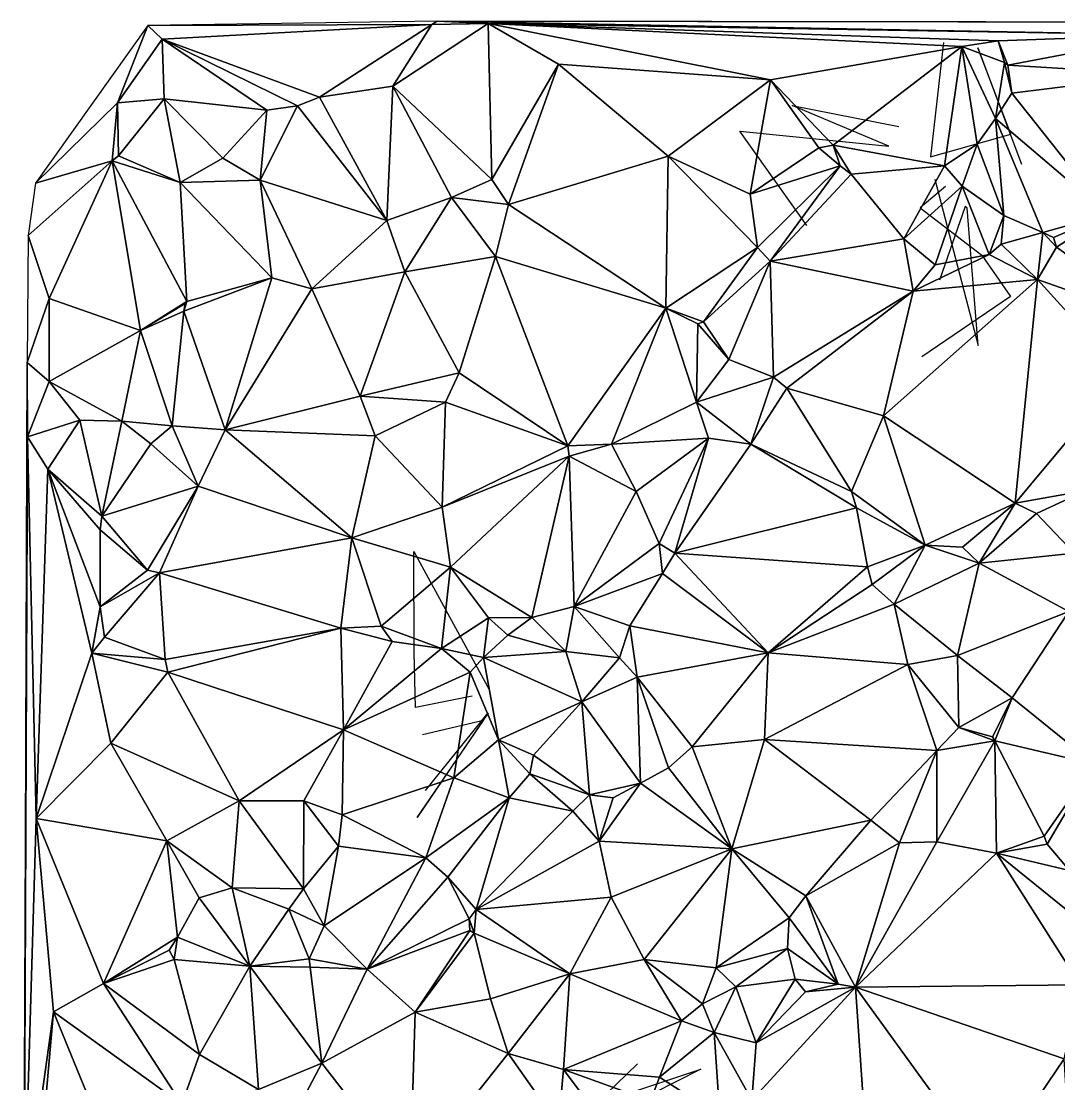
# Model space of a CAD drawing. Header units: metres. Extents: x -15.6 to 15.1, y -15 to 15.
# Drawn here: x -14.99 to -5.18, y 4.95 to 15 of the extents above; entities that cross this region are included whole.
import ezdxf

# ---------------------------------------------------------------- set-up
doc = ezdxf.new("R2010")
doc.units = ezdxf.units.M
doc.layers.add('CRACKS', color=1, linetype='Continuous')
doc.layers.add('STREET_MESH', color=7, linetype='Continuous')

msp = doc.modelspace()

# ---------------------------------------------------------------- linework, layer by layer
at = {"layer": 'CRACKS'}
for points in [[(-6.27, 14.795, 0.1), (-6.395, 13.717, 0.1), (-5.633, 13.929, 0.1), (-5.947, 14.747, 0.1), (-5.532, 13.647, 0.1)], [(-7.564, 13.066, 0.1), (-8.198, 13.957, 0.1), (-6.789, 13.817, 0.1), (-7.701, 14.202, 0.1), (-6.694, 14.002, 0.1)], [(-6.353, 13.503, 0.1), (-5.942, 11.932, 0.1), (-6.048, 13.229, 0.1), (-6.066, 13.245, 0.1), (-6.309, 12.549, 0.1)], [(-6.252, 13.434, 0.1), (-6.492, 13.232, 0.1), (-5.907, 12.785, 0.1), (-5.638, 12.395, 0.1), (-6.476, 11.825, 0.1)], [(-10.727, 8.618, 0.1), (-11.264, 8.509, 0.1), (-11.276, 9.03, 0.1), (-11.278, 9.983, 0.1), (-10.568, 8.681, 0.1)], [(-11.169, 7.726, 0.1), (-10.578, 8.458, 0.1), (-11.248, 7.471, 0.1), (-10.621, 8.387, 0.1), (-11.197, 8.251, 0.1)], [(-9.166, 5.14, 0.1), (-9.56, 4.76, 0.1), (-8.565, 5.091, 0.1), (-9.237, 4.749, 0.1), (-8.766, 4.252, 0.1)]]:
    msp.add_polyline3d(points, dxfattribs=at)
at = {"layer": 'STREET_MESH'}
for points in [[(-13.794, 14.957), (-11.109, 14.967), (-11.059, 14.997)], [(-13.794, 14.957), (-13.659, 14.829), (-11.109, 14.967)], [(-13.659, 14.829), (-12.173, 14.278), (-11.109, 14.967)], [(-12.173, 14.278), (-11.479, 14.382), (-11.109, 14.967)], [(-11.479, 14.382), (-10.578, 14.975), (-11.109, 14.967)], [(-11.479, 14.382), (-10.542, 13.5), (-10.578, 14.975)], [(-11.109, 14.967), (-10.578, 14.975), (-11.059, 14.997)], [(6.188, 14.977), (14.888, 14.968), (-11.059, 14.997)], [(-10.578, 14.975), (-4.154, 14.869), (-11.059, 14.997)], [(-4.154, 14.869), (6.188, 14.977), (-11.059, 14.997)], [(-10.578, 14.975), (-7.906, 14.444), (-6.096, 14.76)], [(-10.578, 14.975), (-9.911, 14.593), (-7.906, 14.444)], [(-5.754, 14.811), (-10.578, 14.975), (-6.096, 14.76)], [(-5.754, 14.811), (-4.154, 14.869), (-10.578, 14.975)], [(-10.542, 13.5), (-9.911, 14.593), (-10.578, 14.975)], [(-14.858, 13.465), (-14.082, 14.225), (-13.794, 14.957)], [(-14.082, 14.225), (-13.659, 14.829), (-13.794, 14.957)], [(-5.754, 14.811), (-5.661, 14.583), (-4.154, 14.869)], [(-5.661, 14.583), (-4.2, 14.493), (-4.154, 14.869)], [(-13.639, 14.265), (-13.659, 14.829), (-14.082, 14.225)], [(-12.173, 14.278), (-13.659, 14.829), (-12.38, 14.199)], [(-13.659, 14.829), (-12.67, 14.157), (-12.38, 14.199)], [(-12.67, 14.157), (-13.659, 14.829), (-13.639, 14.265)], [(-5.695, 14.607), (-5.754, 14.811), (-6.096, 14.76)], [(-5.695, 14.607), (-5.661, 14.583), (-5.754, 14.811)], [(-7.906, 14.444), (-7.314, 13.825), (-6.096, 14.76)], [(-7.314, 13.825), (-6.262, 13.629), (-6.096, 14.76)], [(-6.262, 13.629), (-5.952, 13.835), (-6.096, 14.76)], [(-5.952, 13.835), (-5.78, 14.077), (-6.096, 14.76)], [(-5.78, 14.077), (-5.695, 14.607), (-6.096, 14.76)], [(-10.542, 13.5), (-10.383, 13.264), (-9.911, 14.593)], [(-9.911, 14.593), (-10.383, 13.264), (-8.874, 13.723)], [(-9.911, 14.593), (-8.874, 13.723), (-7.906, 14.444)], [(-5.695, 14.607), (-5.78, 14.077), (-5.625, 14.316)], [(-5.661, 14.583), (-5.695, 14.607), (-5.625, 14.316)], [(-4.2, 14.493), (-5.661, 14.583), (-5.625, 14.316)], [(-4.2, 14.493), (-5.625, 14.316), (-4.716, 13.174)], [(-12.173, 14.278), (-11.534, 13.114), (-11.479, 14.382)], [(-11.534, 13.114), (-10.922, 13.332), (-11.479, 14.382)], [(-10.922, 13.332), (-10.542, 13.5), (-11.479, 14.382)], [(-8.874, 13.723), (-8.1, 13.364), (-7.906, 14.444)], [(-8.1, 13.364), (-7.451, 13.802), (-7.906, 14.444)], [(-7.451, 13.802), (-7.314, 13.825), (-7.906, 14.444)], [(-14.071, 13.726), (-13.639, 14.265), (-14.082, 14.225)], [(-14.071, 13.726), (-13.488, 13.472), (-13.639, 14.265)], [(-12.67, 14.157), (-13.639, 14.265), (-13.086, 13.702)], [(-13.639, 14.265), (-13.488, 13.472), (-13.086, 13.702)], [(-11.534, 13.114), (-12.173, 14.278), (-12.38, 14.199)], [(-5.625, 14.316), (-5.78, 14.077), (-4.716, 13.174)], [(-14.131, 13.679), (-14.082, 14.225), (-14.858, 13.465)], [(-14.131, 13.679), (-14.071, 13.726), (-14.082, 14.225)], [(-12.733, 13.494), (-11.534, 13.114), (-12.38, 14.199)], [(-12.67, 14.157), (-12.733, 13.494), (-12.38, 14.199)], [(-12.733, 13.494), (-12.67, 14.157), (-13.086, 13.702)], [(-5.952, 13.835), (-5.699, 13.162), (-5.78, 14.077)], [(-5.78, 14.077), (-5.333, 13.001), (-4.716, 13.174)], [(-5.699, 13.162), (-5.333, 13.001), (-5.78, 14.077)], [(-7.248, 13.63), (-7.451, 13.802), (-8.1, 13.364)], [(-7.451, 13.802), (-7.248, 13.63), (-7.314, 13.825)], [(-7.314, 13.825), (-7.143, 13.551), (-6.262, 13.629)], [(-7.248, 13.63), (-7.143, 13.551), (-7.314, 13.825)], [(-5.952, 13.835), (-6.262, 13.629), (-6.095, 13.439)], [(-5.699, 13.162), (-5.952, 13.835), (-6.095, 13.439)], [(-14.728, 12.376), (-14.131, 13.679), (-14.926, 12.973)], [(-14.926, 12.973), (-14.131, 13.679), (-14.858, 13.465)], [(-13.865, 12.074), (-14.131, 13.679), (-14.728, 12.376)], [(-13.488, 13.472), (-14.071, 13.726), (-14.131, 13.679)], [(-13.865, 12.074), (-13.425, 12.349), (-14.131, 13.679)], [(-13.425, 12.349), (-13.488, 13.472), (-14.131, 13.679)], [(-13.488, 13.472), (-12.733, 13.494), (-13.086, 13.702)], [(-10.383, 13.264), (-8.898, 12.286), (-8.874, 13.723)], [(-8.898, 12.286), (-8.031, 12.858), (-8.874, 13.723)], [(-8.031, 12.858), (-8.1, 13.364), (-8.874, 13.723)], [(-8.031, 12.858), (-7.248, 13.63), (-8.1, 13.364)], [(-7.911, 12.73), (-7.248, 13.63), (-8.031, 12.858)], [(-7.143, 13.551), (-7.248, 13.63), (-7.911, 12.73)], [(-6.262, 13.629), (-7.143, 13.551), (-6.645, 12.941)], [(-6.262, 13.629), (-6.645, 12.941), (-6.095, 13.439)], [(-12.621, 12.571), (-12.733, 13.494), (-13.488, 13.472)], [(-12.621, 12.571), (-13.488, 13.472), (-13.425, 12.349)], [(-12.733, 13.494), (-12.244, 12.468), (-11.534, 13.114)], [(-12.244, 12.468), (-12.733, 13.494), (-12.621, 12.571)], [(-10.542, 13.5), (-10.922, 13.332), (-10.383, 13.264)], [(-7.143, 13.551), (-7.911, 12.73), (-6.645, 12.941)], [(-6.645, 12.941), (-6.351, 12.693), (-6.095, 13.439)], [(-6.351, 12.693), (-5.84, 12.791), (-6.095, 13.439)], [(-5.84, 12.791), (-5.699, 13.162), (-6.095, 13.439)], [(-10.922, 13.332), (-11.534, 13.114), (-11.364, 12.629)], [(-10.508, 12.772), (-10.922, 13.332), (-11.364, 12.629)], [(-10.922, 13.332), (-10.508, 12.772), (-10.383, 13.264)], [(-10.383, 13.264), (-10.508, 12.772), (-8.898, 12.286)], [(-5.724, 12.89), (-5.699, 13.162), (-5.84, 12.791)], [(-5.333, 13.001), (-5.699, 13.162), (-5.724, 12.89)], [(-5.333, 13.001), (-5.232, 12.952), (-4.716, 13.174)], [(-5.232, 12.952), (-5.201, 12.86), (-4.716, 13.174)], [(-5.201, 12.86), (-4.187, 12.134), (-4.716, 13.174)], [(-11.534, 13.114), (-12.244, 12.468), (-11.364, 12.629)], [(-14.935, 11.771), (-14.728, 12.376), (-14.926, 12.973)], [(-5.333, 13.001), (-5.724, 12.89), (-5.383, 12.556)], [(-5.201, 12.86), (-5.333, 13.001), (-5.383, 12.556)], [(-5.333, 13.001), (-5.201, 12.86), (-5.232, 12.952)], [(-8.54, 12.155), (-8.031, 12.858), (-8.898, 12.286)], [(-8.54, 12.155), (-7.911, 12.73), (-8.031, 12.858)], [(-6.645, 12.941), (-7.911, 12.73), (-6.557, 12.447)], [(-6.351, 12.693), (-6.645, 12.941), (-6.557, 12.447)], [(-5.724, 12.89), (-5.84, 12.791), (-5.383, 12.556)], [(-4.187, 12.134), (-5.201, 12.86), (-5.383, 12.556)], [(-10.852, 11.675), (-10.508, 12.772), (-11.364, 12.629)], [(-9.823, 10.983), (-10.508, 12.772), (-10.852, 11.675)], [(-10.508, 12.772), (-9.823, 10.983), (-8.898, 12.286)], [(-5.383, 12.556), (-5.84, 12.791), (-6.557, 12.447)], [(-5.84, 12.791), (-6.351, 12.693), (-6.557, 12.447)], [(-7.911, 12.73), (-8.54, 12.155), (-8.301, 11.801)], [(-7.911, 12.73), (-8.301, 11.801), (-7.877, 11.631)], [(-7.911, 12.73), (-7.877, 11.631), (-6.557, 12.447)], [(-13.455, 12.256), (-12.621, 12.571), (-13.425, 12.349)], [(-12.621, 12.571), (-13.455, 12.256), (-13.065, 11.134)], [(-12.244, 12.468), (-12.621, 12.571), (-13.065, 11.134)], [(-12.244, 12.468), (-11.788, 11.454), (-11.364, 12.629)], [(-11.788, 11.454), (-10.852, 11.675), (-11.364, 12.629)], [(-6.837, 11.267), (-5.383, 12.556), (-6.557, 12.447)], [(-6.837, 11.267), (-5.592, 10.441), (-5.383, 12.556)], [(-5.592, 10.441), (-4.571, 11.664), (-5.383, 12.556)], [(-4.571, 11.664), (-4.187, 12.134), (-5.383, 12.556)], [(-12.244, 12.468), (-13.065, 11.134), (-11.788, 11.454)], [(-14.728, 12.376), (-14.935, 11.771), (-14.728, 11.593)], [(-13.865, 12.074), (-14.728, 12.376), (-14.728, 11.593)], [(-7.877, 11.631), (-7.751, 11.529), (-6.557, 12.447)], [(-7.751, 11.529), (-6.837, 11.267), (-6.557, 12.447)], [(-13.865, 12.074), (-13.441, 12.328), (-13.425, 12.349)], [(-13.455, 12.256), (-13.441, 12.328), (-13.865, 12.074)], [(-13.455, 12.256), (-13.865, 12.074), (-13.564, 11.173)], [(-13.065, 11.134), (-13.455, 12.256), (-13.564, 11.173)], [(-13.441, 12.328), (-13.455, 12.256), (-13.425, 12.349)], [(-9.823, 10.983), (-9.409, 10.999), (-8.898, 12.286)], [(-9.409, 10.999), (-8.607, 11.397), (-8.898, 12.286)], [(-8.594, 12.138), (-8.54, 12.155), (-8.898, 12.286)], [(-8.607, 11.397), (-8.594, 12.138), (-8.898, 12.286)], [(-8.54, 12.155), (-8.594, 12.138), (-8.301, 11.801)], [(-14.042, 11.218), (-13.865, 12.074), (-14.728, 11.593)], [(-13.865, 12.074), (-14.042, 11.218), (-13.564, 11.173)], [(-8.594, 12.138), (-8.607, 11.397), (-8.301, 11.801)], [(-14.963, 3.636), (-14.935, 11.771), (-14.992, -1.73)], [(-14.935, 11.771), (-14.963, 3.636), (-14.932, 11.07)], [(-14.728, 11.593), (-14.935, 11.771), (-14.932, 11.07)], [(-8.301, 11.801), (-8.607, 11.397), (-7.877, 11.631)], [(-10.981, 11.396), (-10.852, 11.675), (-11.788, 11.454)], [(-10.981, 11.396), (-9.823, 10.983), (-10.852, 11.675)], [(-4.571, 11.664), (-5.592, 10.441), (-4.922, 10.562)], [(-14.437, 11.227), (-14.728, 11.593), (-14.932, 11.07)], [(-14.437, 11.227), (-14.042, 11.218), (-14.728, 11.593)], [(-7.877, 11.631), (-8.607, 11.397), (-8.093, 10.998)], [(-7.751, 11.529), (-7.877, 11.631), (-8.093, 10.998)], [(-13.065, 11.134), (-11.646, 11.077), (-11.788, 11.454)], [(-11.646, 11.077), (-10.981, 11.396), (-11.788, 11.454)], [(-7.142, 10.551), (-7.751, 11.529), (-8.093, 10.998)], [(-7.751, 11.529), (-7.142, 10.551), (-6.837, 11.267)], [(-11.013, 10.403), (-10.981, 11.396), (-11.646, 11.077)], [(-9.823, 10.983), (-10.981, 11.396), (-11.013, 10.403)], [(-8.493, 11.057), (-8.607, 11.397), (-9.409, 10.999)], [(-8.607, 11.397), (-8.493, 11.057), (-8.093, 10.998)], [(-7.142, 10.551), (-6.443, 10.045), (-6.837, 11.267)], [(-6.443, 10.045), (-5.592, 10.441), (-6.837, 11.267)], [(-14.739, 10.764), (-14.437, 11.227), (-14.932, 11.07)], [(-14.231, 10.32), (-14.437, 11.227), (-14.739, 10.764)], [(-14.231, 10.32), (-14.042, 11.218), (-14.437, 11.227)], [(-14.042, 11.218), (-14.231, 10.32), (-13.765, 11.002)], [(-14.042, 11.218), (-13.765, 11.002), (-13.564, 11.173)], [(-13.765, 11.002), (-13.318, 10.602), (-13.564, 11.173)], [(-13.318, 10.602), (-13.065, 11.134), (-13.564, 11.173)], [(-14.963, 3.636), (-14.85, 7.461), (-14.932, 11.07)], [(-14.85, 7.461), (-14.739, 10.764), (-14.932, 11.07)], [(-13.065, 11.134), (-13.318, 10.602), (-11.866, 10.113)], [(-11.646, 11.077), (-13.065, 11.134), (-11.866, 10.113)], [(-11.013, 10.403), (-11.646, 11.077), (-11.866, 10.113)], [(-9.177, 10.553), (-8.493, 11.057), (-9.409, 10.999)], [(-8.493, 11.057), (-9.177, 10.553), (-8.958, 10.061)], [(-8.493, 11.057), (-8.958, 10.061), (-8.81, 9.968)], [(-8.493, 11.057), (-8.81, 9.968), (-8.093, 10.998)], [(-14.231, 10.32), (-13.318, 10.602), (-13.765, 11.002)], [(-9.81, 10.887), (-9.823, 10.983), (-11.013, 10.403)], [(-9.823, 10.983), (-9.81, 10.887), (-9.409, 10.999)], [(-9.81, 10.887), (-9.177, 10.553), (-9.409, 10.999)], [(-8.81, 9.968), (-7.095, 10.398), (-8.093, 10.998)], [(-7.095, 10.398), (-7.142, 10.551), (-8.093, 10.998)], [(-9.81, 10.887), (-11.013, 10.403), (-10.933, 9.837)], [(-10.163, 9.359), (-9.81, 10.887), (-10.933, 9.837)], [(-9.81, 10.887), (-10.163, 9.359), (-9.763, 9.463)], [(-9.177, 10.553), (-9.81, 10.887), (-9.763, 9.463)], [(-14.85, 7.461), (-14.324, 9.023), (-14.739, 10.764)], [(-14.244, 9.461), (-14.245, 10.19), (-14.739, 10.764)], [(-14.324, 9.023), (-14.244, 9.461), (-14.739, 10.764)], [(-14.245, 10.19), (-14.231, 10.32), (-14.739, 10.764)], [(-13.798, 9.808), (-13.318, 10.602), (-14.231, 10.32)], [(-13.798, 9.808), (-13.684, 9.784), (-13.318, 10.602)], [(-13.318, 10.602), (-13.684, 9.784), (-11.866, 10.113)], [(-8.958, 10.061), (-9.177, 10.553), (-9.763, 9.463)], [(-6.443, 10.045), (-7.142, 10.551), (-7.095, 10.398)], [(-5.592, 10.441), (-5.391, 10.343), (-4.922, 10.562)], [(-5.391, 10.343), (-5.034, 9.97), (-4.922, 10.562)], [(-10.933, 9.837), (-11.013, 10.403), (-11.866, 10.113)], [(-8.81, 9.968), (-6.991, 9.838), (-7.095, 10.398)], [(-6.991, 9.838), (-6.443, 10.045), (-7.095, 10.398)], [(-5.592, 10.441), (-6.443, 10.045), (-6.091, 10.026)], [(-5.934, 9.875), (-5.592, 10.441), (-6.091, 10.026)], [(-5.391, 10.343), (-5.592, 10.441), (-5.934, 9.875)], [(-13.798, 9.808), (-14.231, 10.32), (-14.245, 10.19)], [(-5.034, 9.97), (-5.391, 10.343), (-5.934, 9.875)], [(-14.244, 9.461), (-13.798, 9.808), (-14.245, 10.19)], [(-13.684, 9.784), (-11.971, 9.26), (-11.866, 10.113)], [(-11.971, 9.26), (-11.589, 9.28), (-11.866, 10.113)], [(-11.589, 9.28), (-10.933, 9.837), (-11.866, 10.113)], [(-8.958, 10.061), (-9.763, 9.463), (-8.927, 9.778)], [(-8.958, 10.061), (-8.927, 9.778), (-8.81, 9.968)], [(-6.991, 9.838), (-6.946, 9.671), (-6.443, 10.045)], [(-6.443, 10.045), (-6.946, 9.671), (-6.736, 9.487)], [(-6.443, 10.045), (-6.736, 9.487), (-5.934, 9.875)], [(-6.443, 10.045), (-5.934, 9.875), (-6.091, 10.026)], [(-8.81, 9.968), (-8.927, 9.778), (-7.93, 9.028)], [(-6.991, 9.838), (-8.81, 9.968), (-7.93, 9.028)], [(-5.034, 9.97), (-5.934, 9.875), (-5.085, 9.416)], [(-5.934, 9.875), (-6.736, 9.487), (-6.137, 9.001)], [(-5.934, 9.875), (-6.137, 9.001), (-5.085, 9.416)], [(-13.684, 9.784), (-13.798, 9.808), (-14.244, 9.461)], [(-13.684, 9.784), (-14.244, 9.461), (-14.205, 9.175)], [(-13.63, 8.965), (-13.684, 9.784), (-14.205, 9.175)], [(-13.684, 9.784), (-13.63, 8.965), (-11.971, 9.26)], [(-10.933, 9.837), (-11.589, 9.28), (-11.018, 9.068)], [(-10.572, 9.356), (-10.933, 9.837), (-11.018, 9.068)], [(-10.572, 9.356), (-10.163, 9.359), (-10.933, 9.837)], [(-8.927, 9.778), (-9.763, 9.463), (-9.236, 9.281)], [(-8.927, 9.778), (-9.236, 9.281), (-7.93, 9.028)], [(-6.946, 9.671), (-6.991, 9.838), (-7.93, 9.028)], [(-6.736, 9.487), (-6.946, 9.671), (-7.93, 9.028)], [(-14.244, 9.461), (-14.324, 9.023), (-14.205, 9.175)], [(-10.163, 9.359), (-9.842, 9.038), (-9.763, 9.463)], [(-9.842, 9.038), (-9.334, 8.979), (-9.763, 9.463)], [(-9.763, 9.463), (-9.334, 8.979), (-9.236, 9.281)], [(-6.608, 8.915), (-6.736, 9.487), (-7.93, 9.028)], [(-6.736, 9.487), (-6.608, 8.915), (-6.137, 9.001)], [(-10.62, 8.981), (-10.572, 9.356), (-11.018, 9.068)], [(-10.62, 8.981), (-10.392, 9.193), (-10.572, 9.356)], [(-10.392, 9.193), (-10.163, 9.359), (-10.572, 9.356)], [(-10.163, 9.359), (-10.392, 9.193), (-9.842, 9.038)], [(-6.137, 9.001), (-5.622, 8.601), (-5.085, 9.416)], [(-5.085, 9.416), (-5.622, 8.601), (-4.847, 7.973)], [(-13.63, 8.965), (-13.607, 8.844), (-11.971, 9.26)], [(-11.971, 9.26), (-13.607, 8.844), (-11.944, 8.298)], [(-11.483, 9.135), (-11.589, 9.28), (-11.971, 9.26)], [(-11.483, 9.135), (-11.971, 9.26), (-11.944, 8.298)], [(-11.589, 9.28), (-11.483, 9.135), (-11.018, 9.068)], [(-9.334, 8.979), (-9.168, 8.797), (-9.236, 9.281)], [(-9.236, 9.281), (-9.168, 8.797), (-7.93, 9.028)], [(-14.324, 9.023), (-13.63, 8.965), (-14.205, 9.175)], [(-10.392, 9.193), (-10.62, 8.981), (-9.842, 9.038)], [(-11.018, 9.068), (-11.483, 9.135), (-11.944, 8.298)], [(-10.748, 8.845), (-11.018, 9.068), (-11.944, 8.298)], [(-10.748, 8.845), (-10.62, 8.981), (-11.018, 9.068)], [(-14.145, 8.171), (-14.324, 9.023), (-14.85, 7.461)], [(-13.607, 8.844), (-13.63, 8.965), (-14.324, 9.023)], [(-14.145, 8.171), (-13.607, 8.844), (-14.324, 9.023)], [(-10.478, 8.205), (-10.62, 8.981), (-10.748, 8.845)], [(-9.842, 9.038), (-10.62, 8.981), (-9.691, 8.564)], [(-10.62, 8.981), (-10.478, 8.205), (-9.691, 8.564)], [(-9.334, 8.979), (-9.842, 9.038), (-9.691, 8.564)], [(-9.168, 8.797), (-9.334, 8.979), (-9.691, 8.564)], [(-9.168, 8.797), (-8.648, 8.137), (-7.93, 9.028)], [(-8.648, 8.137), (-7.963, 8.207), (-7.93, 9.028)], [(-7.963, 8.207), (-6.608, 8.915), (-7.93, 9.028)], [(-6.608, 8.915), (-6.125, 8.322), (-6.137, 9.001)], [(-6.125, 8.322), (-5.622, 8.601), (-6.137, 9.001)], [(-14.145, 8.171), (-12.93, 7.626), (-13.607, 8.844)], [(-13.607, 8.844), (-12.93, 7.626), (-11.944, 8.298)], [(-10.901, 7.844), (-10.748, 8.845), (-11.944, 8.298)], [(-10.901, 7.844), (-10.478, 8.205), (-10.748, 8.845)], [(-6.608, 8.915), (-7.963, 8.207), (-6.335, 8.104)], [(-6.125, 8.322), (-6.608, 8.915), (-6.335, 8.104)], [(-9.168, 8.797), (-9.691, 8.564), (-9.136, 7.795)], [(-8.872, 7.94), (-9.168, 8.797), (-9.136, 7.795)], [(-9.168, 8.797), (-8.872, 7.94), (-8.648, 8.137)], [(-10.478, 8.205), (-10.148, 8.06), (-9.691, 8.564)], [(-10.148, 8.06), (-9.617, 7.684), (-9.691, 8.564)], [(-9.691, 8.564), (-9.617, 7.684), (-9.136, 7.795)], [(-6.125, 8.322), (-5.808, 8.233), (-5.622, 8.601)], [(-5.808, 8.233), (-5.786, 8.195), (-5.622, 8.601)], [(-5.622, 8.601), (-5.786, 8.195), (-4.847, 7.973)], [(-12.93, 7.626), (-12.319, 7.626), (-11.944, 8.298)], [(-12.319, 7.626), (-11.956, 7.496), (-11.944, 8.298)], [(-11.956, 7.496), (-10.901, 7.844), (-11.944, 8.298)], [(-5.786, 8.195), (-6.125, 8.322), (-6.335, 8.104)], [(-5.786, 8.195), (-5.808, 8.233), (-6.125, 8.322)], [(-14.145, 8.171), (-14.85, 7.461), (-13.614, 7.248)], [(-12.93, 7.626), (-14.145, 8.171), (-13.614, 7.248)], [(-10.478, 8.205), (-10.901, 7.844), (-10.377, 7.655)], [(-10.181, 7.884), (-10.478, 8.205), (-10.377, 7.655)], [(-10.181, 7.884), (-10.148, 8.06), (-10.478, 8.205)], [(-8.648, 8.137), (-8.872, 7.94), (-8.273, 7.172)], [(-7.963, 8.207), (-8.648, 8.137), (-8.273, 7.172)], [(-6.958, 7.443), (-7.963, 8.207), (-8.273, 7.172)], [(-7.963, 8.207), (-6.958, 7.443), (-6.335, 8.104)], [(-6.334, 7.239), (-5.786, 8.195), (-6.335, 8.104)], [(-5.786, 8.195), (-6.334, 7.239), (-5.771, 7.133)], [(-5.786, 8.195), (-5.32, 7.294), (-4.847, 7.973)], [(-5.32, 7.294), (-5.786, 8.195), (-5.771, 7.133)], [(-10.148, 8.06), (-10.181, 7.884), (-9.617, 7.684)], [(-6.335, 8.104), (-6.958, 7.443), (-6.687, 7.23)], [(-6.334, 7.239), (-6.335, 8.104), (-6.687, 7.23)], [(-8.872, 7.94), (-9.136, 7.795), (-8.273, 7.172)], [(-5.32, 7.294), (-5.289, 7.219), (-4.847, 7.973)], [(-5.289, 7.219), (-5.08, 6.968), (-4.847, 7.973)], [(-10.901, 7.844), (-11.956, 7.496), (-11.166, 7.09)], [(-10.901, 7.844), (-11.166, 7.09), (-10.377, 7.655)], [(-9.775, 7.531), (-10.181, 7.884), (-10.377, 7.655)], [(-10.181, 7.884), (-9.775, 7.531), (-9.617, 7.684)], [(-9.617, 7.684), (-9.394, 7.655), (-9.136, 7.795)], [(-9.136, 7.795), (-9.527, 7.246), (-8.273, 7.172)], [(-9.394, 7.655), (-9.527, 7.246), (-9.136, 7.795)], [(-11.166, 7.09), (-10.958, 6.905), (-10.377, 7.655)], [(-10.958, 6.905), (-10.69, 6.599), (-10.377, 7.655)], [(-10.69, 6.599), (-9.775, 7.531), (-10.377, 7.655)], [(-9.617, 7.684), (-9.775, 7.531), (-9.527, 7.246)], [(-9.394, 7.655), (-9.617, 7.684), (-9.527, 7.246)], [(-12.996, 6.806), (-12.93, 7.626), (-13.614, 7.248)], [(-12.324, 6.796), (-12.93, 7.626), (-12.996, 6.806)], [(-12.93, 7.626), (-12.324, 6.796), (-12.319, 7.626)], [(-12.324, 6.796), (-11.991, 7.198), (-12.319, 7.626)], [(-11.991, 7.198), (-11.956, 7.496), (-12.319, 7.626)], [(-14.687, 5.631), (-14.85, 7.461), (-14.963, 3.636)], [(-14.85, 7.461), (-14.213, 5.902), (-13.614, 7.248)], [(-14.687, 5.631), (-14.213, 5.902), (-14.85, 7.461)], [(-11.956, 7.496), (-11.991, 7.198), (-11.166, 7.09)], [(-9.775, 7.531), (-10.69, 6.599), (-9.527, 7.246)], [(-7.574, 6.729), (-6.958, 7.443), (-8.273, 7.172)], [(-6.958, 7.443), (-7.574, 6.729), (-6.687, 7.23)], [(-14.213, 5.902), (-13.513, 6.34), (-13.614, 7.248)], [(-13.31, 6.71), (-12.996, 6.806), (-13.614, 7.248)], [(-13.513, 6.34), (-13.31, 6.71), (-13.614, 7.248)], [(-10.69, 6.599), (-9.414, 6.717), (-9.527, 7.246)], [(-9.527, 7.246), (-9.414, 6.717), (-8.273, 7.172)], [(-5.771, 7.133), (-6.334, 7.239), (-7.104, 5.865)], [(-6.334, 7.239), (-6.687, 7.23), (-7.104, 5.865)], [(-5.289, 7.219), (-5.32, 7.294), (-5.771, 7.133)], [(-11.991, 7.198), (-12.324, 6.796), (-12.126, 6.445)], [(-11.991, 7.198), (-12.126, 6.445), (-11.166, 7.09)], [(-9.414, 6.717), (-9.1, 6.127), (-8.273, 7.172)], [(-9.1, 6.127), (-8.421, 6.05), (-8.273, 7.172)], [(-8.421, 6.05), (-7.729, 6.521), (-8.273, 7.172)], [(-7.729, 6.521), (-7.574, 6.729), (-8.273, 7.172)], [(-6.687, 7.23), (-7.574, 6.729), (-7.104, 5.865)], [(-4.977, 5.888), (-5.771, 7.133), (-7.104, 5.865)], [(-5.08, 6.968), (-5.289, 7.219), (-5.771, 7.133)], [(-4.977, 5.888), (-5.06, 6.56), (-5.771, 7.133)], [(-5.06, 6.56), (-5.08, 6.968), (-5.771, 7.133)], [(-12.126, 6.445), (-11.72, 6.036), (-11.166, 7.09)], [(-11.72, 6.036), (-10.958, 6.905), (-11.166, 7.09)], [(-10.757, 6.511), (-10.958, 6.905), (-11.72, 6.036)], [(-10.757, 6.511), (-10.69, 6.599), (-10.958, 6.905)], [(-13.31, 6.71), (-12.831, 6.064), (-12.996, 6.806)], [(-12.461, 6.603), (-12.324, 6.796), (-12.996, 6.806)], [(-12.831, 6.064), (-12.461, 6.603), (-12.996, 6.806)], [(-12.324, 6.796), (-12.461, 6.603), (-12.126, 6.445)], [(-13.513, 6.34), (-12.831, 6.064), (-13.31, 6.71)], [(-9.414, 6.717), (-10.69, 6.599), (-9.805, 5.991)], [(-9.1, 6.127), (-9.414, 6.717), (-9.805, 5.991)], [(-7.574, 6.729), (-7.729, 6.521), (-7.268, 5.893)], [(-7.574, 6.729), (-7.268, 5.893), (-7.104, 5.865)], [(-12.461, 6.603), (-12.831, 6.064), (-12.269, 6.135)], [(-12.461, 6.603), (-12.269, 6.135), (-12.126, 6.445)], [(-10.69, 6.599), (-10.757, 6.511), (-10.708, 6.376)], [(-10.69, 6.599), (-10.708, 6.376), (-9.805, 5.991)], [(-12.269, 6.135), (-11.72, 6.036), (-12.126, 6.445)], [(-10.751, 6.402), (-10.757, 6.511), (-11.72, 6.036)], [(-10.757, 6.511), (-10.751, 6.402), (-10.708, 6.376)], [(-7.729, 6.521), (-8.421, 6.05), (-7.747, 6.232)], [(-7.268, 5.893), (-7.729, 6.521), (-7.747, 6.232)], [(-13.593, 6.216), (-13.513, 6.34), (-14.213, 5.902)], [(-13.513, 6.34), (-13.593, 6.216), (-13.545, 6.127)], [(-12.831, 6.064), (-13.513, 6.34), (-13.545, 6.127)], [(-11.267, 5.629), (-10.751, 6.402), (-11.72, 6.036)], [(-10.751, 6.402), (-11.267, 5.629), (-10.708, 6.376)], [(-11.267, 5.629), (-10.553, 5.757), (-10.708, 6.376)], [(-10.708, 6.376), (-10.553, 5.757), (-9.805, 5.991)], [(-8.421, 6.05), (-8.235, 5.87), (-7.747, 6.232)], [(-8.235, 5.87), (-7.673, 5.94), (-7.747, 6.232)], [(-7.673, 5.94), (-7.268, 5.893), (-7.747, 6.232)], [(-13.545, 6.127), (-13.593, 6.216), (-14.213, 5.902)], [(-12.269, 6.135), (-12.831, 6.064), (-12.261, 6.054)], [(-11.72, 6.036), (-12.269, 6.135), (-12.261, 6.054)], [(-8.749, 5.549), (-9.1, 6.127), (-9.805, 5.991)], [(-9.1, 6.127), (-8.551, 5.708), (-8.421, 6.05)], [(-8.551, 5.708), (-9.1, 6.127), (-8.749, 5.549)], [(-13.307, 5.23), (-13.545, 6.127), (-14.213, 5.902)], [(-13.307, 5.23), (-12.831, 6.064), (-13.545, 6.127)], [(-13.307, 5.23), (-12.747, 4.899), (-12.831, 6.064)], [(-12.831, 6.064), (-12.151, 5.148), (-12.261, 6.054)], [(-12.747, 4.899), (-12.151, 5.148), (-12.831, 6.064)], [(-12.151, 5.148), (-11.72, 6.036), (-12.261, 6.054)], [(-12.151, 5.148), (-11.267, 5.629), (-11.72, 6.036)], [(-8.551, 5.708), (-8.235, 5.87), (-8.421, 6.05)], [(-10.553, 5.757), (-10.386, 5.239), (-9.805, 5.991)], [(-10.386, 5.239), (-9.865, 5.087), (-9.805, 5.991)], [(-9.865, 5.087), (-8.749, 5.549), (-9.805, 5.991)], [(-7.673, 5.94), (-8.235, 5.87), (-8.042, 5.339)], [(-7.577, 5.821), (-7.673, 5.94), (-8.042, 5.339)], [(-7.673, 5.94), (-7.577, 5.821), (-7.268, 5.893)], [(-14.687, 5.631), (-13.473, 4.76), (-14.213, 5.902)], [(-13.473, 4.76), (-13.307, 5.23), (-14.213, 5.902)], [(-8.235, 5.87), (-8.551, 5.708), (-8.438, 5.438)], [(-8.235, 5.87), (-8.438, 5.438), (-8.042, 5.339)], [(-8.042, 5.339), (-8.084, 4.797), (-7.104, 5.865)], [(-8.084, 4.797), (-6.963, 3.838), (-7.104, 5.865)], [(-7.577, 5.821), (-8.042, 5.339), (-7.104, 5.865)], [(-7.268, 5.893), (-7.577, 5.821), (-7.104, 5.865)], [(-5.131, 5.189), (-4.977, 5.888), (-7.104, 5.865)], [(-6.963, 3.838), (-5.845, 4.128), (-7.104, 5.865)], [(-5.845, 4.128), (-5.131, 5.189), (-7.104, 5.865)], [(-10.553, 5.757), (-11.267, 5.629), (-10.386, 5.239)], [(-14.836, 3.957), (-14.687, 5.631), (-14.963, 3.636)], [(-14.836, 3.957), (-14.181, 4.4), (-14.687, 5.631)], [(-14.181, 4.4), (-13.473, 4.76), (-14.687, 5.631)], [(-11.267, 5.629), (-12.151, 5.148), (-11.313, 4.071)], [(-10.386, 5.239), (-11.267, 5.629), (-11.313, 4.071)], [(-8.438, 5.438), (-8.551, 5.708), (-8.749, 5.549)], [(-8.749, 5.549), (-9.865, 5.087), (-8.957, 5.014)], [(-8.438, 5.438), (-8.749, 5.549), (-8.957, 5.014)], [(-8.385, 4.645), (-8.438, 5.438), (-8.957, 5.014)], [(-8.042, 5.339), (-8.438, 5.438), (-8.084, 4.797)], [(-8.438, 5.438), (-8.385, 4.645), (-8.084, 4.797)], [(-13.473, 4.76), (-12.747, 4.899), (-13.307, 5.23)], [(-9.912, 4.564), (-10.386, 5.239), (-11.313, 4.071)], [(-9.865, 5.087), (-10.386, 5.239), (-9.912, 4.564)], [(-12.151, 5.148), (-12.747, 4.899), (-12.53, 4.426)], [(-12.151, 5.148), (-12.53, 4.426), (-11.313, 4.071)], [(-5.131, 5.189), (-5.845, 4.128), (-5.082, 4.425)], [(-9.865, 5.087), (-9.912, 4.564), (-9.351, 4.399)], [(-9.865, 5.087), (-9.043, 4.791), (-8.957, 5.014)], [(-9.043, 4.791), (-9.865, 5.087), (-9.351, 4.399)], [(-9.043, 4.791), (-8.385, 4.645), (-8.957, 5.014)]]:
    msp.add_3dface(points, dxfattribs=at)

doc.saveas('drawing.dxf')
